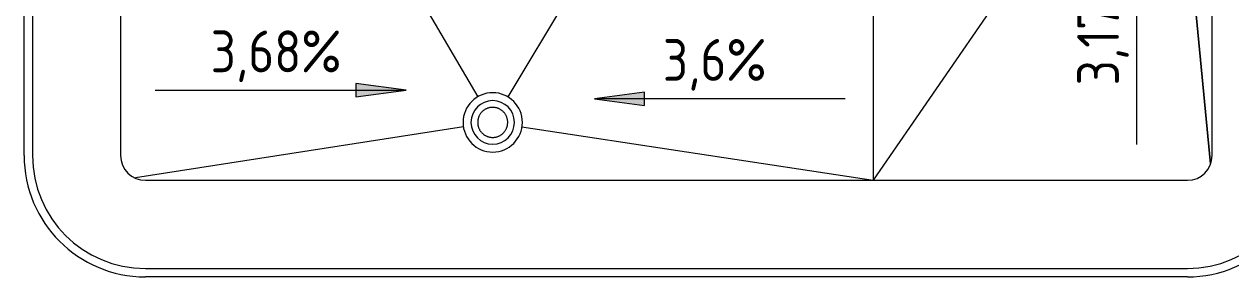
# Model space of a CAD drawing. Header units: millimetres. Extents: x -87434 to 499450, y -468665 to 122144.
# Drawn here: x 156901 to 164118, y 11534 to 13044 of the extents above; entities that cross this region are included whole.
import ezdxf

# ---------------------------------------------------------------- set-up
doc = ezdxf.new("R2010")
doc.units = ezdxf.units.MM
for name, color, linetype, lineweight in [('Крыша', 7, 'Continuous', 9), ('Оборудование', 8, 'Continuous', 18), ('Размеры', 7, 'Continuous', 9), ('Стены внутренние', 7, 'Continuous', 18)]:
    doc.layers.add(name, color=color, linetype=linetype, lineweight=lineweight)
doc.styles.add('GOST Common_2', font='', dxfattribs={"width": 0.9, "height": 250})
doc.styles.get('GOST Common_2').set_extended_font_data('GOST type B')

# ---------------------------------------------------------------- blocks, each defined once
blk = doc.blocks.new('2 этаж')
at = {"layer": 'Размеры', "true_color": 0x636466}
for points in [[(159185.4, 12651.1), (158885.4, 12690.6), (158885.4, 12611.6)], [(160311.6, 12600), (160611.6, 12560.5), (160611.6, 12639.5)]]:
    blk.add_hatch(color=251, dxfattribs=at).paths.add_polyline_path(points)
at = {"layer": 'Крыша', "color": 251, "true_color": 0x636466}
for p, q in [((157478, 16258.7), (159613.8, 12611.8)), ((161978, 16258.7), (159794.4, 12610.8)), ((161978, 16258.7), (161978, 12112.7)), ((163658.2, 14545.8), (161978, 12112.7)), ((163775.1, 14515.5), (163996.5, 12211.7)), ((163996.5, 12211.7), (163775.1, 14515.5)), ((159529.5, 12431.7), (157566.6, 12126.5)), ((159877.4, 12432.3), (161978, 12112.7))]:
    blk.add_line(p, q, dxfattribs=at)
at = {"layer": 'Оборудование', "color": 251, "true_color": 0x636466, "flags": 128}
for points in [[(159793.3, 12458.7), (159793.2, 12462.3), (159793, 12465.9), (159792.6, 12469.5), (159792.1, 12473.1), (159791.5, 12476.6), (159790.7, 12480.1), (159789.8, 12483.6), (159788.7, 12487), (159787.5, 12490.4), (159786.2, 12493.7), (159784.7, 12497), (159783.1, 12500.2), (159781.4, 12503.4), (159779.6, 12506.5), (159777.6, 12509.5), (159775.5, 12512.4), (159773.3, 12515.3), (159771, 12518), (159768.6, 12520.7), (159766, 12523.2), (159763.4, 12525.7), (159760.7, 12528), (159757.9, 12530.2), (159755, 12532.4), (159752, 12534.4), (159748.9, 12536.3), (159745.8, 12538), (159742.6, 12539.6), (159739.3, 12541.1), (159736, 12542.5), (159732.6, 12543.7), (159729.2, 12544.8), (159725.7, 12545.8), (159722.2, 12546.6), (159718.7, 12547.3), (159715.1, 12547.9), (159711.6, 12548.2), (159708, 12548.5), (159704.4, 12548.6), (159700.8, 12548.6), (159697.2, 12548.4), (159693.6, 12548.1), (159690.1, 12547.6), (159686.5, 12547), (159683, 12546.3), (159679.5, 12545.4), (159676.1, 12544.4), (159672.7, 12543.2), (159669.3, 12541.9), (159666, 12540.5), (159662.8, 12538.9), (159659.6, 12537.2), (159656.5, 12535.4), (159653.5, 12533.5), (159650.5, 12531.4), (159647.7, 12529.2), (159644.9, 12526.9), (159642.2, 12524.6), (159639.6, 12522.1), (159637.1, 12519.5), (159634.8, 12516.8), (159632.5, 12514), (159630.4, 12511.1), (159628.3, 12508.1), (159626.4, 12505.1), (159624.6, 12502), (159623, 12498.8), (159621.4, 12495.5), (159620, 12492.2), (159618.7, 12488.9), (159617.6, 12485.4), (159616.6, 12482), (159615.7, 12478.5), (159615, 12475), (159614.4, 12471.4), (159614, 12467.9), (159613.7, 12464.3), (159613.6, 12460.7), (159613.5, 12458.7)], [(159613.5, 12458.7), (159613.6, 12455.2), (159613.8, 12451.6), (159614.2, 12448), (159614.7, 12444.4), (159615.3, 12440.9), (159616.1, 12437.4), (159617, 12433.9), (159618.1, 12430.5), (159619.3, 12427.1), (159620.6, 12423.7), (159622.1, 12420.5), (159623.7, 12417.2), (159625.4, 12414.1), (159627.3, 12411), (159629.2, 12408), (159631.3, 12405.1), (159633.5, 12402.2), (159635.9, 12399.5), (159638.3, 12396.8), (159640.8, 12394.3), (159643.4, 12391.8), (159646.2, 12389.5), (159649, 12387.2), (159651.9, 12385.1), (159654.9, 12383.1), (159657.9, 12381.2), (159661.1, 12379.5), (159664.3, 12377.9), (159667.5, 12376.4), (159670.9, 12375), (159674.2, 12373.7), (159677.6, 12372.6), (159681.1, 12371.7), (159684.6, 12370.9), (159688.1, 12370.2), (159691.7, 12369.6), (159695.3, 12369.2), (159698.9, 12369), (159702.4, 12368.9), (159706, 12368.9), (159709.6, 12369.1), (159713.2, 12369.4), (159716.8, 12369.9), (159720.3, 12370.5), (159723.8, 12371.2), (159727.3, 12372.1), (159730.8, 12373.1), (159734.2, 12374.3), (159737.5, 12375.6), (159740.8, 12377), (159744.1, 12378.6), (159747.2, 12380.3), (159750.3, 12382.1), (159753.4, 12384), (159756.3, 12386.1), (159759.2, 12388.3), (159761.9, 12390.5), (159764.6, 12392.9), (159767.2, 12395.4), (159769.7, 12398), (159772.1, 12400.7), (159774.3, 12403.5), (159776.5, 12406.4), (159778.5, 12409.4), (159780.4, 12412.4), (159782.2, 12415.5), (159783.9, 12418.7), (159785.4, 12422), (159786.8, 12425.3), (159788.1, 12428.6), (159789.2, 12432.1), (159790.2, 12435.5), (159791.1, 12439), (159791.8, 12442.5), (159792.4, 12446.1), (159792.8, 12449.6), (159793.1, 12453.2), (159793.3, 12456.8), (159793.3, 12458.7)]]:
    blk.add_lwpolyline(points, dxfattribs=at)
at = {"layer": 'Оборудование', "color": 251, "true_color": 0x636466}
for radius, start, end in [(177.5, 0, 180), (130, 0, 180), (177.5, 180, 0), (130, 180, 0)]:
    blk.add_arc((159703.4, 12458.7), radius, start, end, dxfattribs=at)
at = {"layer": 'Размеры', "color": 251, "lineweight": 20, "true_color": 0x636466}
for p, q in [((163555.7, 12327.2), (163555.7, 13827.2)), ((157685.4, 12651.1), (159185.4, 12651.1)), ((161811.6, 12600), (160311.6, 12600))]:
    blk.add_line(p, q, dxfattribs=at)
at = {"layer": 'Размеры', "color": 251, "true_color": 0x636466}
for p, q in [((159185.4, 12651.1), (158885.4, 12690.6)), ((158885.4, 12690.6), (158885.4, 12611.6)), ((158885.4, 12611.6), (159185.4, 12651.1)), ((160611.6, 12639.5), (160311.6, 12600)), ((160611.6, 12560.5), (160611.6, 12639.5)), ((160311.6, 12600), (160611.6, 12560.5))]:
    blk.add_line(p, q, dxfattribs=at)
at = {"layer": 'Стены внутренние', "color": 251, "true_color": 0x636466}
for p, q in [((164006, 12260.7), (164006, 27062.7)), ((156901, 12260.7), (156901, 16256.2)), ((156951, 16256.2), (156951, 12260.7)), ((157478, 16256.2), (157478, 12260.7)), ((157626, 12112.7), (163858, 12112.7)), ((157626, 11585.7), (163858, 11585.7)), ((163858, 11535.7), (157626, 11535.7))]:
    blk.add_line(p, q, dxfattribs=at)
for centre, radius, start, end in [((157626, 12260.7), 725, 180, 270), ((157626, 12260.7), 675, 180, 270), ((157626, 12260.7), 148, 180, 270), ((163858, 12260.7), 148, 270, 0), ((163858, 12260.7), 675, 270, 0), ((163858, 12260.7), 725, 270, 0)]:
    blk.add_arc(centre, radius, start, end, dxfattribs=at)
at = {"layer": 'Размеры', "color": 251, "true_color": 0x636466, "style": 'GOST Common_2', "width": 0.9}
for s, rotation, p in [('3,17%%%', 90, (163449, 12680)), ('3,6%%%', 360, (160721.1, 12706.8))]:
    blk.add_text(s, height=250, rotation=rotation, dxfattribs=at).set_placement(p)
blk.add_text('3,68%%%', height=250, dxfattribs=at).set_placement((158016.9, 12757.8))

msp = doc.modelspace()

# ---------------------------------------------------------------- block references
msp.add_blockref('2 этаж', (0, -2))

doc.saveas('drawing.dxf')
